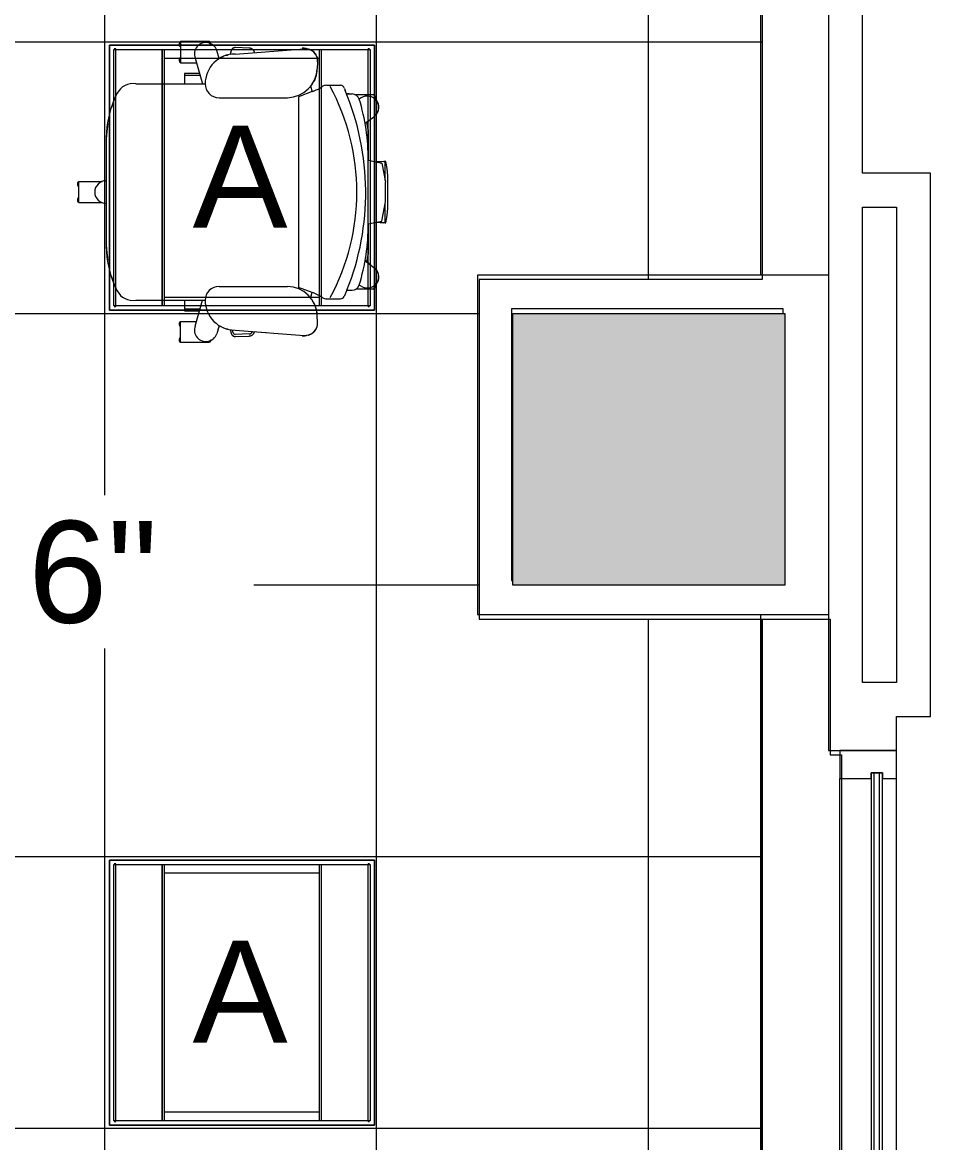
# Model space of a CAD drawing. Header units: inches. Extents: x -1206 to 1060, y -822 to 854.
# Drawn here: x 60.8 to 140.9, y 339.8 to 438.8 of the extents above; entities that cross this region are included whole.
import ezdxf

# ---------------------------------------------------------------- set-up
doc = ezdxf.new("R2010")
doc.units = ezdxf.units.IN
doc.header["$MEASUREMENT"] = 0
doc.linetypes.add('X1$0$IMPORT-2DASHES', pattern=[163.199999, 71.999999, -24, 9.6, -24, 9.6, -24])
for name, color, linetype, lineweight in [('X1$0$18_0109_REV_dwg _7_', 8, 'Continuous', 9), ('X1$0$A-Anno-Revs-FinF', 7, 'Continuous', 9), ('X1$0$A-CLNG', 13, 'Continuous', 13), ('X1$0$A-CLNG-PATT', 13, 'Continuous', 13), ('X1$0$A-WALL', 113, 'Continuous', 13), ('X1$0$ArchiCAD Windows_Pen_No__4', 7, 'Continuous', 9), ('X1$0$BB Columns_Pen_No__3', 250, 'Continuous', 20), ('X1$0$BB Columns_Pen_No__7', 250, 'Continuous', 20), ('X1$0$BB Shell_Pen_No__100', 250, 'Continuous', 20), ('X1$0$E-LITE-EQPM', 33, 'Continuous', 9), ('X1$0$E-LITE-EQPM-IDEN', 33, 'Continuous', 9), ('X1$0$G-ANNO-DIMS', 111, 'Continuous', 9), ('X1$0$GLZ_GLAZING', 7, 'Continuous', 9), ('X1$0$I-FURN', 30, 'Continuous', 9), ('X1$0$S-COLS', 52, 'Continuous', 9)]:
    doc.layers.add(name, color=color, linetype=linetype, lineweight=lineweight)
doc.styles.add('X1$0$Arial', font='arial.ttf', dxfattribs={"height": 9})

# ---------------------------------------------------------------- blocks, each defined once
blk = doc.blocks.new('X1$0$Allsteel Seating Acuity Work-Conference Chair1 - Fully Adj_ Arms_ Mesh Back-V9-FIRST FLOOR RCP')
at = {"layer": 'X1$0$I-FURN', "lineweight": 13}
for p, q in [((-2.714, 11.744), (-2.714, 11.938)), ((-2.714, 11.938), (-2.707, 11.881)), ((-1.022, 11.881), (-2.707, 11.881)), ((-2.563, 11.58), (-0.866, 11.911)), ((1.433, 12.11), (-1.433, 12.11)), ((0.866, 11.911), (-0.866, 11.911)), ((2.563, 11.58), (0.866, 11.911)), ((2.707, 11.881), (1.022, 11.881)), ((2.707, 11.881), (2.714, 11.938)), ((2.714, 11.938), (2.714, 11.744)), ((-8.576, 10.896), (-8.27, 10.896)), ((-8.576, 10.896), (-8.576, 9.296)), ((-2.822, 10.377), (-2.563, 11.58)), ((-2.714, 11.744), (-2.667, 11.096)), ((2.822, 10.377), (2.563, 11.58)), ((2.667, 11.096), (2.714, 11.744)), ((8.576, 10.896), (8.27, 10.896)), ((8.576, 10.896), (8.576, 9.296)), ((-6.082, 10.094), (-6.653, 10.879)), ((-6.078, 10.094), (-6.212, 10.273)), ((-5.539, 10.377), (-6.187, 10.242)), ((-2.829, 10.399), (-5.26, 10.399)), ((-4.637, 10.278), (-4.714, 10.317)), ((5.26, 10.399), (2.829, 10.399)), ((4.714, 10.317), (4.637, 10.278)), ((6.171, 10.246), (5.539, 10.377)), ((6.463, 10.619), (6.058, 10.097)), ((6.082, 10.094), (6.653, 10.879)), ((-8.667, 8.426), (-8.667, 8.963)), ((-8.315, 9.743), (-8.213, 9.584)), ((8.315, 9.743), (8.213, 9.584)), ((8.667, 8.497), (8.667, 8.963)), ((-9.144, 8.274), (-8.983, 8.325)), ((8.667, 8.497), (9.215, 8.25)), ((-9.43, 6.715), (-9.43, 7.916)), ((9.43, 6.715), (9.43, 7.916)), ((-11.512, 5.909), (-10.899, 5.875)), ((-9.347, 5.28), (-8.872, 5.431)), ((-8.872, 5.431), (-8.421, 4.213)), ((8.872, 5.431), (8.421, 4.213)), ((9.347, 5.28), (8.872, 5.431)), ((11.512, 5.909), (10.899, 5.875)), ((-12.197, -1.386), (-12.663, 4.734)), ((-8.421, 4.213), (8.421, 4.213)), ((12.197, -1.386), (12.663, 4.734)), ((-8.335, -2.797), (-8.335, 3.257)), ((8.335, -2.797), (8.335, 3.257)), ((-11.803, -2.772), (-12.516, -3.004)), ((11.803, -2.772), (12.516, -3.004)), ((12.15, -2.885), (11.806, -2.761)), ((-13.048, -3.541), (-13.299, -3.638)), ((-13.299, -3.638), (-13.299, -6.205)), ((13.048, -3.541), (13.299, -3.638)), ((13.299, -3.638), (13.299, -6.205)), ((-11.838, -4.898), (-9.561, -4.245)), ((-11.429, -6.205), (-11.429, -4.78)), ((-10.487, -4.51), (-10.487, -5.856)), ((-10.319, -5.856), (-10.319, -4.462)), ((-9.561, -10.137), (-9.561, -4.022)), ((9.561, -10.137), (9.561, -4.022)), ((11.838, -4.898), (9.561, -4.245)), ((10.319, -5.856), (10.319, -4.462)), ((10.487, -5.856), (10.487, -4.51)), ((11.429, -6.205), (11.429, -4.78)), ((-10.485, -5.856), (-10.477, -5.856)), ((-10.477, -5.856), (-10.319, -5.856)), ((-10.319, -5.856), (-9.561, -5.856)), ((9.561, -5.856), (10.319, -5.856)), ((10.319, -5.856), (10.477, -5.856)), ((10.477, -5.856), (10.485, -5.856)), ((-13.299, -6.205), (-11.429, -6.205)), ((13.299, -6.205), (11.429, -6.205)), ((-6.029, -12.608), (-5.864, -12.635)), ((-5.719, -12.635), (-5.864, -12.635)), ((-4.717, -12.754), (4.717, -12.754)), ((5.864, -12.635), (5.719, -12.635)), ((5.864, -12.635), (6.029, -12.608)), ((-0.935, -15.188), (-0.935, -13.123)), ((0.935, -15.188), (0.935, -13.123)), ((0.935, -15.188), (-0.935, -15.188))]:
    blk.add_line(p, q, dxfattribs=at)
at = {"layer": 'X1$0$I-FURN'}
for p, q in [((-9.119, 5.362), (-9.407, 5.322)), ((9.407, 5.322), (9.119, 5.362)), ((12.656, 4.882), (12.656, 4.967)), ((-12.719, -0.134), (-12.761, -1.352)), ((12.532, -0.141), (12.574, -1.359)), ((12.532, -0.141), (12.574, -1.359)), ((12.761, -1.352), (12.719, -0.134)), ((-12.481, -1.726), (-12.158, -1.809)), ((-12.179, -1.77), (-12.162, -1.838)), ((12.158, -1.809), (12.481, -1.726)), ((12.435, -1.545), (12.176, -1.611)), ((12.435, -1.545), (12.176, -1.611))]:
    blk.add_line(p, q, dxfattribs=at)
at = {"layer": 'X1$0$I-FURN', "lineweight": 13, "flags": 128}
for points in [[(-1.433, 12.11), (-2.08, 12.038), (-2.714, 11.938)], [(-2.707, 11.881), (-2.694, 11.781), (-2.676, 11.605), (-2.656, 11.364), (-2.644, 11.212)], [(2.714, 11.938), (2.08, 12.038), (1.433, 12.11)], [(2.644, 11.212), (2.656, 11.364), (2.676, 11.605), (2.694, 11.781), (2.707, 11.881)], [(-8.576, 10.896), (-8.565, 10.906), (-8.553, 10.914), (-8.541, 10.923), (-8.529, 10.931), (-8.516, 10.938), (-8.503, 10.945), (-8.49, 10.951), (-8.477, 10.957), (-8.463, 10.962), (-8.449, 10.966), (-8.435, 10.971), (-8.421, 10.974), (-8.407, 10.977), (-8.392, 10.979), (-8.378, 10.981), (-8.363, 10.982), (-8.349, 10.983), (-8.334, 10.983), (-8.319, 10.982), (-8.305, 10.981), (-8.29, 10.98), (-8.276, 10.977), (-8.261, 10.974), (-8.247, 10.971), (-8.233, 10.967), (-8.219, 10.963)], [(8.217, 10.962), (8.231, 10.966), (8.245, 10.971), (8.259, 10.974), (8.274, 10.977), (8.288, 10.979), (8.303, 10.981), (8.317, 10.982), (8.332, 10.983), (8.346, 10.983), (8.361, 10.982), (8.376, 10.981), (8.39, 10.98), (8.405, 10.977), (8.419, 10.974), (8.433, 10.971), (8.447, 10.967), (8.461, 10.963), (8.475, 10.957), (8.488, 10.952), (8.501, 10.946), (8.514, 10.939), (8.527, 10.932), (8.54, 10.924), (8.552, 10.916), (8.563, 10.907), (8.575, 10.898)], [(-2.83, 10.399), (-2.832, 10.394), (-2.834, 10.383)], [(-2.822, 10.377), (-2.825, 10.39), (-2.827, 10.397)], [(2.827, 10.397), (2.825, 10.39), (2.822, 10.377)], [(2.834, 10.383), (2.832, 10.394), (2.83, 10.399)], [(-13.264, -3.612), (-13.251, -3.604), (-13.239, -3.597), (-13.226, -3.59), (-13.213, -3.584), (-13.199, -3.578), (-13.186, -3.573), (-13.172, -3.568), (-13.158, -3.564), (-13.143, -3.56), (-13.129, -3.557)], [(13.141, -3.56), (13.156, -3.563), (13.17, -3.567), (13.184, -3.572), (13.197, -3.577), (13.211, -3.583), (13.224, -3.589), (13.237, -3.596), (13.25, -3.603), (13.262, -3.611)], [(-12.826, -6.205), (-12.838, -6.214), (-12.85, -6.223), (-12.862, -6.231), (-12.874, -6.239), (-12.887, -6.247), (-12.9, -6.253), (-12.913, -6.26), (-12.926, -6.265), (-12.94, -6.271), (-12.954, -6.275), (-12.968, -6.279), (-12.982, -6.283), (-12.996, -6.286), (-13.011, -6.288), (-13.025, -6.29), (-13.04, -6.291), (-13.054, -6.292), (-13.069, -6.292), (-13.084, -6.291), (-13.098, -6.29), (-13.113, -6.288), (-13.127, -6.286), (-13.141, -6.283), (-13.156, -6.28), (-13.17, -6.276), (-13.184, -6.271), (-13.197, -6.266), (-13.211, -6.26), (-13.224, -6.254), (-13.237, -6.248), (-13.25, -6.24), (-13.262, -6.233), (-13.274, -6.224), (-13.286, -6.216), (-13.297, -6.207)], [(-11.429, -6.205), (-11.44, -6.214), (-11.452, -6.223), (-11.464, -6.231), (-11.476, -6.239), (-11.489, -6.247), (-11.502, -6.253), (-11.515, -6.26), (-11.528, -6.265), (-11.542, -6.271), (-11.556, -6.275), (-11.57, -6.279), (-11.584, -6.283), (-11.598, -6.286), (-11.613, -6.288), (-11.627, -6.29), (-11.642, -6.291), (-11.656, -6.292), (-11.671, -6.292), (-11.686, -6.291), (-11.7, -6.29), (-11.715, -6.288), (-11.729, -6.286), (-11.743, -6.283), (-11.758, -6.28), (-11.772, -6.276), (-11.786, -6.271), (-11.799, -6.266), (-11.813, -6.26), (-11.826, -6.254), (-11.839, -6.248), (-11.852, -6.24), (-11.864, -6.233), (-11.876, -6.224), (-11.888, -6.216), (-11.899, -6.207)], [(11.901, -6.205), (11.89, -6.214), (11.878, -6.223), (11.866, -6.231), (11.854, -6.239), (11.841, -6.247), (11.828, -6.253), (11.815, -6.26), (11.801, -6.265), (11.788, -6.271), (11.774, -6.275), (11.76, -6.279), (11.746, -6.283), (11.731, -6.286), (11.717, -6.288), (11.702, -6.29), (11.688, -6.291), (11.673, -6.292), (11.659, -6.292), (11.644, -6.291), (11.629, -6.29), (11.615, -6.288), (11.6, -6.286), (11.586, -6.283), (11.572, -6.28), (11.558, -6.276), (11.544, -6.271), (11.53, -6.266), (11.517, -6.26), (11.503, -6.254), (11.49, -6.248), (11.478, -6.24), (11.465, -6.233), (11.453, -6.224), (11.442, -6.216), (11.43, -6.207)], [(13.299, -6.205), (13.288, -6.214), (13.276, -6.223), (13.264, -6.231), (13.251, -6.239), (13.239, -6.247), (13.226, -6.253), (13.213, -6.26), (13.199, -6.265), (13.186, -6.271), (13.172, -6.275), (13.158, -6.279), (13.143, -6.283), (13.129, -6.286), (13.115, -6.288), (13.1, -6.29), (13.086, -6.291), (13.071, -6.292), (13.056, -6.292), (13.042, -6.291), (13.027, -6.29), (13.013, -6.288), (12.998, -6.286), (12.984, -6.283), (12.97, -6.28), (12.956, -6.276), (12.942, -6.271), (12.928, -6.266), (12.915, -6.26), (12.901, -6.254), (12.888, -6.248), (12.876, -6.24), (12.863, -6.233), (12.851, -6.224), (12.839, -6.216), (12.828, -6.207)], [(-0.463, -15.188), (-0.474, -15.197), (-0.486, -15.206), (-0.498, -15.214), (-0.51, -15.222), (-0.523, -15.229), (-0.536, -15.236), (-0.549, -15.242), (-0.562, -15.248), (-0.576, -15.253), (-0.59, -15.258), (-0.604, -15.262), (-0.618, -15.266), (-0.633, -15.269), (-0.647, -15.271), (-0.661, -15.273), (-0.676, -15.274), (-0.691, -15.274), (-0.705, -15.275), (-0.72, -15.274), (-0.734, -15.273), (-0.749, -15.271), (-0.763, -15.269), (-0.778, -15.266), (-0.792, -15.263), (-0.806, -15.259), (-0.82, -15.254), (-0.834, -15.249), (-0.847, -15.243), (-0.86, -15.237), (-0.873, -15.23), (-0.886, -15.223), (-0.898, -15.215), (-0.91, -15.207), (-0.922, -15.198), (-0.934, -15.189)], [(0.935, -15.188), (0.924, -15.197), (0.912, -15.206), (0.9, -15.214), (0.888, -15.222), (0.875, -15.229), (0.862, -15.236), (0.849, -15.242), (0.835, -15.248), (0.822, -15.253), (0.808, -15.258), (0.794, -15.262), (0.78, -15.266), (0.765, -15.269), (0.751, -15.271), (0.736, -15.273), (0.722, -15.274), (0.707, -15.274), (0.693, -15.275), (0.678, -15.274), (0.664, -15.273), (0.649, -15.271), (0.635, -15.269), (0.62, -15.266), (0.606, -15.263), (0.592, -15.259), (0.578, -15.254), (0.564, -15.249), (0.551, -15.243), (0.538, -15.237), (0.525, -15.23), (0.512, -15.223), (0.5, -15.215), (0.487, -15.207), (0.476, -15.198), (0.464, -15.189)]]:
    blk.add_lwpolyline(points, dxfattribs=at)
at = {"layer": 'X1$0$I-FURN', "flags": 128}
for points in [[(12.701, 4.555), (12.704, 4.6), (12.705, 4.646), (12.704, 4.692), (12.701, 4.738), (12.696, 4.783), (12.689, 4.829), (12.681, 4.874), (12.671, 4.918), (12.659, 4.963)], [(-12.664, 4.943), (-12.676, 4.898), (-12.685, 4.853), (-12.693, 4.808), (-12.698, 4.763), (-12.702, 4.717), (-12.704, 4.671), (-12.705, 4.625), (-12.703, 4.58), (-12.701, 4.555)], [(12.331, 0.342), (12.349, 0.529), (12.407, 1.372)], [(-12.332, 0.344), (-12.351, 0.339), (-12.371, 0.333), (-12.39, 0.326), (-12.409, 0.318), (-12.428, 0.31), (-12.446, 0.3), (-12.464, 0.29), (-12.481, 0.28), (-12.499, 0.269), (-12.515, 0.257), (-12.531, 0.244), (-12.547, 0.231), (-12.562, 0.217), (-12.576, 0.202), (-12.59, 0.187), (-12.603, 0.172), (-12.616, 0.156), (-12.628, 0.139), (-12.639, 0.122), (-12.65, 0.104), (-12.66, 0.087), (-12.669, 0.068), (-12.678, 0.05), (-12.685, 0.031), (-12.692, 0.011), (-12.698, -0.008), (-12.704, -0.028), (-12.708, -0.048), (-12.712, -0.068), (-12.715, -0.088), (-12.717, -0.109), (-12.719, -0.129), (-12.719, -0.134)], [(12.719, -0.134), (12.718, -0.114), (12.716, -0.094), (12.713, -0.073), (12.709, -0.053), (12.705, -0.033), (12.7, -0.013), (12.694, 0.006), (12.687, 0.025), (12.68, 0.045), (12.672, 0.063), (12.663, 0.082), (12.653, 0.1), (12.642, 0.117), (12.631, 0.134), (12.619, 0.151), (12.607, 0.167), (12.594, 0.183), (12.58, 0.198), (12.566, 0.213), (12.551, 0.227), (12.535, 0.24), (12.52, 0.253), (12.503, 0.265), (12.486, 0.277), (12.469, 0.288), (12.451, 0.298), (12.433, 0.307), (12.414, 0.316), (12.395, 0.324), (12.376, 0.331), (12.357, 0.337), (12.337, 0.343)], [(-12.761, -1.352), (-12.762, -1.367), (-12.761, -1.382), (-12.76, -1.397), (-12.759, -1.412), (-12.757, -1.426), (-12.754, -1.441), (-12.75, -1.456), (-12.747, -1.47), (-12.742, -1.484), (-12.737, -1.498), (-12.731, -1.512), (-12.725, -1.526), (-12.719, -1.539), (-12.711, -1.552), (-12.704, -1.565), (-12.695, -1.577), (-12.687, -1.589), (-12.678, -1.601), (-12.668, -1.612), (-12.658, -1.623), (-12.647, -1.634), (-12.636, -1.644), (-12.625, -1.654), (-12.613, -1.663), (-12.601, -1.671), (-12.589, -1.68), (-12.576, -1.687), (-12.563, -1.695), (-12.55, -1.701), (-12.536, -1.707), (-12.522, -1.713), (-12.508, -1.718), (-12.494, -1.723), (-12.481, -1.726)], [(12.152, -1.87), (12.166, -1.823), (12.177, -1.778)], [(12.481, -1.726), (12.496, -1.722), (12.51, -1.718), (12.524, -1.713), (12.538, -1.707), (12.551, -1.701), (12.564, -1.694), (12.577, -1.687), (12.59, -1.679), (12.602, -1.671), (12.614, -1.662), (12.626, -1.653), (12.637, -1.643), (12.648, -1.633), (12.659, -1.622), (12.669, -1.611), (12.679, -1.6), (12.688, -1.588), (12.696, -1.576), (12.705, -1.563), (12.712, -1.551), (12.719, -1.538), (12.726, -1.524), (12.732, -1.511), (12.738, -1.497), (12.743, -1.483), (12.747, -1.469), (12.751, -1.454), (12.754, -1.44), (12.757, -1.425), (12.759, -1.41), (12.76, -1.395), (12.761, -1.381), (12.762, -1.366), (12.761, -1.352)]]:
    blk.add_lwpolyline(points, dxfattribs=at)
at = {"layer": 'X1$0$I-FURN', "lineweight": 13}
for centre, radius, start, end in [((-7.468, 10.287), 1.007, 36, 212.75005), ((-7.498, 10.32), 1, 52.35706, 139.90913), ((7.468, 10.287), 1.007, 327.24995, 144), ((7.498, 10.32), 1, 39.51694, 126.27717), ((0.052, -13.091), 23.245, 68.24426, 112.87259), ((-2.86, -8.097), 18.474, 89.88359, 106.84285), ((2.86, -8.097), 18.474, 73.15715, 90.11641), ((0, -10.353), 19.721, 61.76295, 118.23705), ((-8.016, 8.963), 0.651, 107.54352, 180), ((8.016, 8.963), 0.651, 360, 72.45648), ((-9.064, 7.916), 0.366, 102.5519, 180), ((9.064, 7.916), 0.366, 0, 65.70268), ((-8.801, 6.672), 0.631, 176.11365, 213.70043), ((-12.891, 3.945), 4.285, 20.29957, 33.70043), ((12.891, 3.945), 4.285, 146.29957, 159.70043), ((8.801, 6.672), 0.631, 326.29957, 3.88635), ((-11.572, 4.817), 1.094, 86.84368, 184.35531), ((-11.049, 3.164), 2.715, 1.96956, 86.84368), ((11.049, 3.164), 2.715, 93.15632, 178.03044), ((11.572, 4.817), 1.094, 355.64469, 93.15632), ((-9.561, -1.386), 2.636, 180, 270), ((9.561, -1.386), 2.636, 270, 360), ((-9.561, -2.797), 1.225, 270, 0), ((9.561, -2.797), 1.225, 180, 270), ((-12.205, -3.961), 1.006, 108, 291.43515), ((12.205, -3.961), 1.006, 248.56485, 72), ((-8.018, -10.395), 1.564, 170.50505, 242.9186), ((8.018, -10.395), 1.564, 297.0814, 9.49495), ((-4.717, -3.94), 8.814, 242.9186, 270), ((4.717, -3.94), 8.814, 270, 297.0814), ((0, -12.769), 1, 180, 360)]:
    blk.add_arc(centre, radius, start, end, dxfattribs=at)
at = {"layer": 'X1$0$I-FURN'}
for centre, radius, start, end in [((-11.573, 4.819), 1.094, 157.99168, 164.92013), ((-11.573, 4.819), 1.094, 132.29668, 151.91525), ((-11.573, 4.819), 1.094, 101.07328, 129.53248), ((-11.007, 3.285), 2.594, 54.5468, 86.84368), ((11.007, 3.285), 2.594, 93.15632, 125.4532), ((11.573, 4.819), 1.094, 28.08475, 78.92672), ((11.573, 4.819), 1.094, 15.07987, 22.00832), ((12.207, -0.152), 0.325, 2, 70.66881), ((12.207, -0.152), 0.325, 2, 69.54601), ((12.389, -1.365), 0.185, 284.31083, 2), ((12.389, -1.365), 0.185, 284.31083, 2), ((12.389, -1.365), 0.185, 284.31083, 2), ((-9.594, -1.413), 2.594, 195.99928, 197.66948), ((-9.594, -1.413), 2.594, 209.86469, 210.98365), ((9.594, -1.413), 2.594, 329.01635, 330.13531), ((9.594, -1.413), 2.594, 342.33052, 344.00072)]:
    blk.add_arc(centre, radius, start, end, dxfattribs=at)
at = {"layer": 'X1$0$I-FURN', "lineweight": 13}
for points, knots in [([(-4.714, 10.317), (-4.74, 10.327), (-4.78, 10.341), (-4.834, 10.356), (-4.874, 10.365), (-4.915, 10.373), (-4.957, 10.379), (-4.999, 10.384), (-5.041, 10.388), (-5.083, 10.392), (-5.138, 10.396), (-5.208, 10.399), (-5.292, 10.399), (-5.402, 10.395), (-5.485, 10.386), (-5.539, 10.377)], [0, 0, 0, 0, 0.1, 0.15, 0.2, 0.25, 0.3, 0.35, 0.4, 0.45, 0.5, 0.6, 0.7, 0.8, 1, 1, 1, 1]), ([(5.539, 10.377), (5.485, 10.386), (5.402, 10.395), (5.292, 10.399), (5.208, 10.399), (5.138, 10.396), (5.083, 10.392), (5.041, 10.388), (4.999, 10.384), (4.957, 10.379), (4.915, 10.373), (4.874, 10.365), (4.834, 10.356), (4.78, 10.341), (4.74, 10.327), (4.714, 10.317)], [0, 0, 0, 0, 0.2, 0.3, 0.4, 0.5, 0.55, 0.6, 0.65, 0.7, 0.75, 0.8, 0.85, 0.9, 1, 1, 1, 1]), ([(-8.671, 8.691), (-8.674, 8.642), (-8.678, 8.574), (-8.68, 8.507), (-8.68, 8.488)], [0.3226455, 0.3226455, 0.3226455, 0.3226455, 0.5, 0.5739623, 0.5739623, 0.5739623, 0.5739623]), ([(8.681, 8.487), (8.68, 8.507), (8.678, 8.574), (8.673, 8.643), (8.669, 8.692)], [0.4260377, 0.4260377, 0.4260377, 0.4260377, 0.5, 0.6773545, 0.6773545, 0.6773545, 0.6773545]), ([(-7.495, -12.255), (-7.592, -12.225), (-8.012, -12.087), (-8.422, -11.925), (-8.73, -11.788)], [0.5674785, 0.5674785, 0.5674785, 0.5674785, 0.6666667, 1, 1, 1, 1]), ([(8.73, -11.788), (8.422, -11.925), (8.012, -12.087), (7.592, -12.225), (7.495, -12.255)], [0, 0, 0, 0, 0.3333333, 0.4325215, 0.4325215, 0.4325215, 0.4325215]), ([(-5.864, -12.635), (-5.768, -12.65), (-5.623, -12.671), (-5.455, -12.691), (-5.359, -12.702), (-5.287, -12.71), (-5.215, -12.717), (-5.142, -12.724), (-5.082, -12.729), (-5.041, -12.732), (-5.017, -12.734), (-4.999, -12.736), (-4.981, -12.737), (-4.954, -12.739), (-4.903, -12.743), (-4.825, -12.748), (-4.761, -12.752), (-4.728, -12.753), (-4.72, -12.754), (-4.718, -12.754)], [0, 0, 0, 0, 0.125, 0.1875, 0.21875, 0.25, 0.28125, 0.3125, 0.34375, 0.359375, 0.3671875, 0.375, 0.3828125, 0.390625, 0.40625, 0.4375, 0.46875, 0.484375, 0.5, 0.5, 0.5, 0.5]), ([(-5.207, -12.718), (-5.219, -12.717), (-5.243, -12.714), (-5.269, -12.711), (-5.284, -12.71), (-5.287, -12.71)], [0.75, 0.75, 0.75, 0.75, 0.765625, 0.78125, 0.78472521, 0.78472521, 0.78472521, 0.78472521]), ([(-4.919, -12.742), (-4.925, -12.741), (-4.935, -12.74), (-4.957, -12.739), (-4.976, -12.737), (-4.99, -12.736), (-4.993, -12.736)], [0.625, 0.625, 0.625, 0.625, 0.6328125, 0.640625, 0.65625, 0.65960213, 0.65960213, 0.65960213, 0.65960213]), ([(4.718, -12.754), (4.72, -12.754), (4.728, -12.753), (4.761, -12.752), (4.825, -12.748), (4.903, -12.743), (4.954, -12.739), (4.981, -12.737), (4.999, -12.736), (5.017, -12.734), (5.041, -12.732), (5.082, -12.729), (5.142, -12.724), (5.215, -12.717), (5.287, -12.71), (5.359, -12.702), (5.455, -12.691), (5.623, -12.671), (5.768, -12.65), (5.864, -12.635)], [0.5, 0.5, 0.5, 0.5, 0.515625, 0.53125, 0.5625, 0.59375, 0.609375, 0.6171875, 0.625, 0.6328125, 0.640625, 0.65625, 0.6875, 0.71875, 0.75, 0.78125, 0.8125, 0.875, 1, 1, 1, 1]), ([(4.993, -12.736), (4.99, -12.736), (4.976, -12.737), (4.957, -12.739), (4.935, -12.74), (4.925, -12.741), (4.919, -12.742)], [0.34039787, 0.34039787, 0.34039787, 0.34039787, 0.34375, 0.359375, 0.3671875, 0.375, 0.375, 0.375, 0.375]), ([(5.287, -12.71), (5.284, -12.71), (5.269, -12.711), (5.243, -12.714), (5.219, -12.717), (5.207, -12.718)], [0.21527479, 0.21527479, 0.21527479, 0.21527479, 0.21875, 0.234375, 0.25, 0.25, 0.25, 0.25])]:
    blk.add_open_spline(points, degree=3, knots=knots, dxfattribs=at)
at = {"layer": 'X1$0$I-FURN'}
for points, knots in [([(-12.638, 5.068), (-12.634, 5.084), (-12.627, 5.109), (-12.617, 5.144), (-12.61, 5.165), (-12.607, 5.176), (-12.605, 5.181)], [0, 0, 0, 0, 0.0833333, 0.125, 0.1458333, 0.1666667, 0.1666667, 0.1666667, 0.1666667]), ([(-12.571, 5.266), (-12.567, 5.275), (-12.56, 5.289), (-12.55, 5.311), (-12.537, 5.336), (-12.519, 5.367), (-12.489, 5.417), (-12.446, 5.479), (-12.387, 5.551), (-12.342, 5.597), (-12.318, 5.619)], [0.2644961, 0.2644961, 0.2644961, 0.2644961, 0.2916667, 0.3125, 0.3333333, 0.375, 0.4166667, 0.5, 0.5833333, 0.6666667, 0.6666667, 0.6666667, 0.6666667]), ([(-12.235, 5.689), (-12.224, 5.698), (-12.199, 5.716), (-12.15, 5.748), (-12.111, 5.772), (-12.086, 5.785)], [0.7577972, 0.7577972, 0.7577972, 0.7577972, 0.7916667, 0.8333333, 0.8992641, 0.8992641, 0.8992641, 0.8992641]), ([(12.235, 5.689), (12.224, 5.698), (12.199, 5.716), (12.15, 5.748), (12.111, 5.772), (12.086, 5.785)], [-0.2422028, -0.2422028, -0.2422028, -0.2422028, -0.2083333, -0.1666667, -0.1007359, -0.1007359, -0.1007359, -0.1007359]), ([(12.571, 5.266), (12.567, 5.275), (12.56, 5.289), (12.55, 5.311), (12.537, 5.336), (12.519, 5.367), (12.489, 5.417), (12.446, 5.479), (12.387, 5.551), (12.342, 5.597), (12.318, 5.619)], [-0.7355039, -0.7355039, -0.7355039, -0.7355039, -0.7083333, -0.6875, -0.6666667, -0.625, -0.5833333, -0.5, -0.4166667, -0.3333333, -0.3333333, -0.3333333, -0.3333333]), ([(12.638, 5.068), (12.634, 5.084), (12.627, 5.109), (12.617, 5.144), (12.61, 5.165), (12.607, 5.176), (12.605, 5.181)], [-1, -1, -1, -1, -0.9166667, -0.875, -0.8541667, -0.8333333, -0.8333333, -0.8333333, -0.8333333]), ([(-12.083, -2.141), (-12.092, -2.109), (-12.107, -2.059), (-12.117, -2.008), (-12.121, -1.99)], [0.3873795, 0.3873795, 0.3873795, 0.3873795, 0.5, 0.5633301, 0.5633301, 0.5633301, 0.5633301]), ([(12.083, -2.141), (12.092, -2.109), (12.107, -2.059), (12.117, -2.008), (12.121, -1.99)], [-0.6126205, -0.6126205, -0.6126205, -0.6126205, -0.5, -0.4366699, -0.4366699, -0.4366699, -0.4366699])]:
    blk.add_open_spline(points, degree=3, knots=knots, dxfattribs=at)
for points in [[(-11.966, 5.839), (-11.926, 5.855), (-11.886, 5.868), (-11.844, 5.878)], [(-11.743, 5.899), (-11.667, 5.911), (-11.59, 5.915), (-11.512, 5.911)], [(-10.32, 5.786), (-10.142, 5.738), (-9.964, 5.678), (-9.806, 5.584)], [(-9.604, 5.467), (-9.534, 5.422), (-9.467, 5.372), (-9.402, 5.321)], [(9.604, 5.467), (9.534, 5.422), (9.467, 5.372), (9.402, 5.321)], [(10.32, 5.786), (10.142, 5.738), (9.964, 5.678), (9.806, 5.584)], [(11.743, 5.899), (11.667, 5.911), (11.59, 5.915), (11.512, 5.911)], [(11.966, 5.839), (11.926, 5.855), (11.886, 5.868), (11.844, 5.878)], [(-11.966, -2.461), (-11.974, -2.443), (-11.981, -2.426), (-11.988, -2.409)], [(-11.914, -2.572), (-11.932, -2.535), (-11.95, -2.498), (-11.966, -2.461)], [(11.914, -2.572), (11.932, -2.535), (11.95, -2.498), (11.966, -2.461)], [(11.966, -2.461), (11.974, -2.443), (11.981, -2.426), (11.988, -2.409)]]:
    blk.add_open_spline(points, degree=3, dxfattribs=at)
at = {"layer": 'X1$0$I-FURN', "lineweight": 13}
for points in [[(-5.987, -12.615), (-6.007, -12.612), (-6.026, -12.609), (-6.045, -12.605)], [(-5.495, -12.686), (-5.522, -12.683), (-5.549, -12.68), (-5.575, -12.676)], [(5.575, -12.676), (5.549, -12.68), (5.522, -12.683), (5.495, -12.686)], [(6.045, -12.605), (6.026, -12.609), (6.007, -12.612), (5.987, -12.615)]]:
    blk.add_open_spline(points, degree=3, dxfattribs=at)
blk = doc.blocks.new('X1$0$Walls 9 - Walls 1-5281932-FIRST FLOOR RCP')
at = {"layer": 'X1$0$A-WALL', "lineweight": 9}
for p, q in [((126.071, 386.056), (132.071, 386.056)), ((126.071, 236.056), (126.071, 386.056)), ((132.071, 386.056), (132.071, 374.056)), ((132.071, 374.056), (133.071, 374.056)), ((133.071, 374.056), (133.071, 248.056))]:
    blk.add_line(p, q, dxfattribs=at)
blk = doc.blocks.new('X1$0$18_0109_REV_dwg _7__window-fixed-5632552-FIRST FLOOR RCP')
at = {"layer": 'X1$0$ArchiCAD Windows_Pen_No__4', "color": 253, "linetype": 'X1$0$IMPORT-2DASHES'}
for p, q in [((-6723.596, 3788.311), (-6761.096, 3788.311)), ((-6723.596, 3783.311), (-6761.104, 3783.311))]:
    blk.add_line(p, q, dxfattribs=at)
at = {"layer": 'X1$0$GLZ_GLAZING', "color": 253}
for p, q in [((-6723.096, 3786.811), (-6761.604, 3786.811)), ((-6761.604, 3786.316), (-6723.104, 3786.316))]:
    blk.add_line(p, q, dxfattribs=at)
at = {"layer": 'X1$0$GLZ_GLAZING', "color": 253, "flags": 128}
blk.add_lwpolyline([(-6763.596, 3783.311), (-6761.104, 3783.311), (-6761.104, 3786.061), (-6761.604, 3786.061), (-6761.604, 3787.061), (-6761.104, 3787.061), (-6761.096, 3788.311), (-6763.596, 3788.311), (-6763.596, 3787.061), (-6763.596, 3786.061)], close=True, dxfattribs=at)
blk.add_lwpolyline([(-6723.096, 3786.061), (-6723.096, 3787.061), (-6761.604, 3787.061), (-6761.604, 3786.065), (-6723.096, 3786.065)], dxfattribs=at)
blk = doc.blocks.new('X1$0$18_0109_REV_dwg _7_-5631515-FIRST FLOOR RCP')
at = {"layer": 'X1$0$A-Anno-Revs-FinF', "color": 253}
blk.add_line((-6240.69, 3159.066), (-6240.69, 3309.066), dxfattribs=at)
at = {"layer": 'X1$0$A-Anno-Revs-FinF', "color": 253, "flags": 128}
blk.add_lwpolyline([(-6240.69, 3339.066), (-6240.69, 3397.316), (-6399.56, 3397.316)], dxfattribs=at)
at = {"layer": 'X1$0$BB Columns_Pen_No__3', "color": 9, "flags": 128}
blk.add_lwpolyline([(-6234.69, 3339.066), (-6265.69, 3339.066), (-6265.69, 3309.066), (-6234.69, 3309.066)], dxfattribs=at)
at = {"layer": 'X1$0$BB Columns_Pen_No__7', "color": 9}
blk.add_line((-6238.69, 3335.659), (-6238.69, 3336.066), dxfattribs=at)
at = {"layer": 'X1$0$BB Columns_Pen_No__7', "color": 9, "flags": 128}
blk.add_lwpolyline([(-6238.69, 3336.066), (-6262.69, 3336.066), (-6262.69, 3312.066), (-6262.56, 3312.066)], dxfattribs=at)
at = {"layer": 'X1$0$BB Shell_Pen_No__100', "color": 9, "flags": 128}
blk.add_lwpolyline([(-6234.69, 3412.841), (-6261.69, 3412.841), (-6264.69, 3412.841), (-6264.69, 3409.316), (-6273.69, 3409.316), (-6273.69, 3403.316), (-6261.69, 3403.316), (-6234.69, 3403.316), (-6234.69, 3303.066), (-6234.69, 3297.066), (-6228.69, 3297.066), (-6228.69, 3300.066), (-6225.69, 3300.066), (-6225.69, 3348.066), (-6231.69, 3348.066), (-6231.69, 3367.841), (-6225.69, 3367.841), (-6225.69, 3412.841), (-6228.69, 3412.841)], dxfattribs=at)
blk.add_lwpolyline([(-6228.69, 3303.066), (-6231.69, 3303.066), (-6231.69, 3345.066), (-6228.69, 3345.066)], close=True, dxfattribs=at)
at = {"rotation": 270}
blk.add_blockref('X1$0$18_0109_REV_dwg _7__window-fixed-5632552-FIRST FLOOR RCP', (-10017.001, -3466.529), dxfattribs=at)
blk = doc.blocks.new('X1$0$L-Recessed-Axis-Duo - 2 x 2-V19-FIRST FLOOR RCP')
at = {"layer": 'X1$0$E-LITE-EQPM'}
for p, q in [((-11.701, 11.701), (-11.701, -11.701)), ((11.701, 11.701), (-11.701, 11.701)), ((-11.375, 11.26), (-11.375, 11.274)), ((-11.375, 11.139), (-11.375, 11.26)), ((11.375, 11.139), (-11.375, 11.139)), ((-11.321, 11.321), (-11.321, -11.321)), ((11.321, 11.321), (-11.321, 11.321)), ((11.321, -11.321), (11.321, 11.321)), ((11.375, 11.274), (11.375, 11.26)), ((11.375, 11.26), (11.375, 11.139)), ((11.701, -11.701), (11.701, 11.701)), ((11.321, 7.026), (-11.321, 7.026)), ((11.321, 7.016), (-11.321, 7.016)), ((-11.321, 6.853), (11.321, 6.853)), ((-10.571, 6.864), (-10.571, -6.864)), ((10.571, -6.863), (10.571, 6.863)), ((11.321, -6.853), (-11.321, -6.853)), ((11.321, -7.016), (-11.321, -7.016)), ((11.321, -7.026), (-11.321, -7.026)), ((-11.701, -11.701), (11.701, -11.701)), ((-11.375, -11.26), (-11.375, -11.139)), ((11.375, -11.139), (-11.375, -11.139)), ((-11.375, -11.274), (-11.375, -11.26)), ((-11.321, -11.321), (11.321, -11.321)), ((11.375, -11.139), (11.375, -11.26)), ((11.375, -11.26), (11.375, -11.274))]:
    blk.add_line(p, q, dxfattribs=at)
for points, knots in [([(-11.641, 11.641), (-11.647, 11.646), (-11.654, 11.654), (-11.664, 11.664), (-11.671, 11.671), (-11.678, 11.678), (-11.684, 11.684), (-11.689, 11.689), (-11.693, 11.693), (-11.697, 11.697), (-11.7, 11.7), (-11.701, 11.701), (-11.701, 11.701)], [-1, -1, -1, -1, -0.833333, -0.75, -0.666667, -0.583333, -0.5, -0.416667, -0.333333, -0.25, -0.166667, 0, 0, 0, 0]), ([(11.701, 11.701), (11.701, 11.701), (11.7, 11.7), (11.697, 11.697), (11.693, 11.693), (11.689, 11.689), (11.684, 11.684), (11.678, 11.678), (11.671, 11.671), (11.664, 11.664), (11.654, 11.654), (11.646, 11.647), (11.641, 11.641)], [0, 0, 0, 0, 0.166667, 0.25, 0.333333, 0.416667, 0.5, 0.583333, 0.666667, 0.75, 0.833333, 1, 1, 1, 1]), ([(-11.701, -11.701), (-11.701, -11.701), (-11.7, -11.7), (-11.697, -11.697), (-11.693, -11.693), (-11.689, -11.689), (-11.684, -11.684), (-11.678, -11.678), (-11.671, -11.671), (-11.664, -11.664), (-11.654, -11.654), (-11.646, -11.647), (-11.641, -11.641)], [0, 0, 0, 0, 0.166667, 0.25, 0.333333, 0.416667, 0.5, 0.583333, 0.666667, 0.75, 0.833333, 1, 1, 1, 1]), ([(11.701, -11.701), (11.701, -11.701), (11.7, -11.7), (11.697, -11.697), (11.693, -11.693), (11.689, -11.689), (11.684, -11.684), (11.678, -11.678), (11.671, -11.671), (11.664, -11.664), (11.654, -11.654), (11.647, -11.646), (11.641, -11.641)], [0, 0, 0, 0, 0.166667, 0.25, 0.333333, 0.416667, 0.5, 0.583333, 0.666667, 0.75, 0.833333, 1, 1, 1, 1])]:
    blk.add_open_spline(points, degree=3, knots=knots, dxfattribs=at)
blk = doc.blocks.new('X1$0$L-Recessed-Axis-Duo - 2 x 2-4559999-FIRST FLOOR RCP')
at = {"layer": 'X1$0$E-LITE-EQPM'}
for p, q in [((-11.701, 11.701), (-11.701, -11.701)), ((11.701, 11.701), (-11.701, 11.701)), ((-11.375, 11.26), (-11.375, 11.274)), ((-11.375, 11.139), (-11.375, 11.26)), ((-11.375, 11.139), (11.375, 11.139)), ((11.321, 11.321), (-11.321, 11.321)), ((-11.321, 11.321), (-11.321, -11.321)), ((11.321, -11.321), (11.321, 11.321)), ((11.375, 11.274), (11.375, 11.26)), ((11.375, 11.26), (11.375, 11.139)), ((11.701, -11.701), (11.701, 11.701)), ((-11.321, 7.026), (11.321, 7.026)), ((-11.321, 7.016), (11.321, 7.016)), ((-11.321, 6.853), (11.321, 6.853)), ((-10.571, 6.864), (-10.571, -6.864)), ((10.571, -6.863), (10.571, 6.863)), ((11.321, -6.853), (-11.321, -6.853)), ((-11.321, -7.016), (11.321, -7.016)), ((-11.321, -7.026), (11.321, -7.026)), ((-11.701, -11.701), (11.701, -11.701)), ((-11.375, -11.26), (-11.375, -11.139)), ((-11.375, -11.139), (11.375, -11.139)), ((-11.375, -11.274), (-11.375, -11.26)), ((-11.321, -11.321), (11.321, -11.321)), ((11.375, -11.139), (11.375, -11.26)), ((11.375, -11.26), (11.375, -11.274))]:
    blk.add_line(p, q, dxfattribs=at)
for points, knots in [([(-11.641, 11.641), (-11.646, 11.647), (-11.654, 11.654), (-11.664, 11.664), (-11.671, 11.671), (-11.678, 11.678), (-11.684, 11.684), (-11.689, 11.689), (-11.693, 11.693), (-11.697, 11.697), (-11.7, 11.7), (-11.701, 11.701), (-11.701, 11.701)], [0, 0, 0, 0, 0.166667, 0.25, 0.333333, 0.416667, 0.5, 0.583333, 0.666667, 0.75, 0.833333, 1, 1, 1, 1]), ([(11.641, 11.641), (11.647, 11.646), (11.654, 11.654), (11.664, 11.664), (11.671, 11.671), (11.678, 11.678), (11.684, 11.684), (11.689, 11.689), (11.693, 11.693), (11.697, 11.697), (11.7, 11.7), (11.701, 11.701), (11.701, 11.701)], [0, 0, 0, 0, 0.166667, 0.25, 0.333333, 0.416667, 0.5, 0.583333, 0.666667, 0.75, 0.833333, 1, 1, 1, 1]), ([(-11.701, -11.701), (-11.701, -11.701), (-11.7, -11.7), (-11.697, -11.697), (-11.693, -11.693), (-11.689, -11.689), (-11.684, -11.684), (-11.678, -11.678), (-11.671, -11.671), (-11.664, -11.664), (-11.654, -11.654), (-11.647, -11.646), (-11.641, -11.641)], [-1, -1, -1, -1, -0.833333, -0.75, -0.666667, -0.583333, -0.5, -0.416667, -0.333333, -0.25, -0.166667, 0, 0, 0, 0]), ([(11.641, -11.641), (11.646, -11.647), (11.654, -11.654), (11.664, -11.664), (11.671, -11.671), (11.678, -11.678), (11.684, -11.684), (11.689, -11.689), (11.693, -11.693), (11.697, -11.697), (11.7, -11.7), (11.701, -11.701), (11.701, -11.701)], [0, 0, 0, 0, 0.166667, 0.25, 0.333333, 0.416667, 0.5, 0.583333, 0.666667, 0.75, 0.833333, 1, 1, 1, 1])]:
    blk.add_open_spline(points, degree=3, knots=knots, dxfattribs=at)
blk = doc.blocks.new('X1$0$Concrete-Rectangular-Column - 24 X 24-V32-FIRST FLOOR RCP')
at = {"layer": 'X1$0$S-COLS'}
blk.add_hatch(color=7, dxfattribs=at).paths.add_polyline_path([(12, -12), (12, 12), (-12, 12), (-12, -12), (-7.076, -12)], flags=0)
at = {"layer": 'X1$0$S-COLS', "color": 8, "lineweight": 20}
for p, q in [((-12, 12), (12, 12)), ((-12, -12), (-12, 12)), ((12, 12), (12, -12)), ((12, -12), (-12, -12))]:
    blk.add_line(p, q, dxfattribs=at)
blk = doc.blocks.new('X1')
at = {"layer": 'X1$0$A-CLNG-PATT'}
h = blk.add_hatch(dxfattribs=at)
h.set_pattern_fill('FP1_21', color=256, style=0, pattern_type=2)
h.set_pattern_definition([(90, (44.013, 389.06), (24, -1e-15), []), (0, (44.013, 389.06), (0, -24), [])])
h.paths.add_polyline_path([(-8.618, 238.384), (126.071, 238.384), (126.071, 386.056), (101.071, 386.056), (101.071, 416.056), (126.071, 416.056), (126.071, 474.306), (-27.987, 474.306), (-27.987, 238.384)], flags=0)
h.paths.add_polyline_path([(92.169, 269.029), (68.107, 269.059), (68.137, 293.091), (92.169, 293.061), (92.169, 269.031)], flags=0)
h.paths.add_polyline_path([(20.109, 269.029), (-3.893, 269.059), (-3.863, 293.091), (20.169, 293.061), (20.139, 269.029), (20.125, 269.029)], flags=0)
h.paths.add_polyline_path([(14.991, 270.489), (14.991, 291.631), (1.285, 291.631), (1.285, 270.489), (12.675, 270.489)], flags=0)
h.paths.add_polyline_path([(81.878, 270.489), (86.991, 270.489), (86.991, 291.631), (73.285, 291.631), (73.285, 270.489), (76.555, 270.489)], flags=0)
h.paths.add_polyline_path([(68.437, 341.359), (68.437, 364.761), (91.839, 364.761), (91.839, 341.359), (71.232, 341.359)], flags=0)
h.paths.add_polyline_path([(12.675, 341.359), (-3.563, 341.359), (-3.563, 364.761), (19.839, 364.761), (19.839, 341.359), (17.998, 341.359)], flags=0)
h.paths.add_polyline_path([(-3.563, 413.359), (-3.563, 436.761), (19.839, 436.761), (19.839, 413.359), (-3.295, 413.359)], flags=0)
h.paths.add_polyline_path([(84.54, 413.359), (68.437, 413.359), (68.437, 436.761), (91.839, 436.761), (91.839, 413.359), (87.201, 413.359)], flags=0)
at = {"layer": 'X1$0$A-CLNG'}
for p, q in [((126.071, 474.306), (126.071, 416.056)), ((68.437, 436.761), (68.437, 413.359)), ((91.839, 436.761), (68.437, 436.761)), ((91.839, 413.359), (91.839, 436.761)), ((126.071, 416.056), (101.071, 416.056)), ((101.071, 416.056), (101.071, 386.056)), ((68.437, 413.359), (91.839, 413.359)), ((101.071, 386.056), (126.071, 386.056)), ((126.071, 386.056), (126.071, 238.384)), ((68.437, 364.761), (68.437, 341.359)), ((91.839, 364.761), (68.437, 364.761)), ((91.839, 341.359), (91.839, 364.761)), ((68.437, 341.359), (91.839, 341.359))]:
    blk.add_line(p, q, dxfattribs=at)
at = {"layer": 'X1$0$18_0109_REV_dwg _7_', "color": 253}
blk.add_blockref('X1$0$18_0109_REV_dwg _7_-5631515-FIRST FLOOR RCP', (6366.63, -2922.603), dxfattribs=at)
at = {"layer": 'X1$0$A-WALL', "lineweight": 9}
blk.add_blockref('X1$0$Walls 9 - Walls 1-5281932-FIRST FLOOR RCP', (0, 0), dxfattribs=at)
at = {"layer": 'X1$0$E-LITE-EQPM', "extrusion": (0, 0, -1)}
for name, p, rotation in [('X1$0$L-Recessed-Axis-Duo - 2 x 2-4559999-FIRST FLOOR RCP', (-80.138, 425.06), 90.00000000000422), ('X1$0$L-Recessed-Axis-Duo - 2 x 2-V19-FIRST FLOOR RCP', (-80.138, 353.06), 269.9999999999951)]:
    blk.add_blockref(name, p, dxfattribs=dict(at, rotation=rotation))
at = {"layer": 'X1$0$I-FURN', "rotation": 269.9999999999997}
blk.add_blockref('X1$0$Allsteel Seating Acuity Work-Conference Chair1 - Fully Adj_ Arms_ Mesh Back-V9-FIRST FLOOR RCP', (80.915, 423.794), dxfattribs=at)
at = {"layer": 'X1$0$S-COLS'}
blk.add_blockref('X1$0$Concrete-Rectangular-Column - 24 X 24-V32-FIRST FLOOR RCP', (116.071, 401.056), dxfattribs=at)
at = {"layer": 'X1$0$E-LITE-EQPM-IDEN', "char_height": 9, "width": 10.302, "attachment_point": 1, "style": 'X1$0$Arial'}
for insert in [(75.786, 429.65), (75.786, 357.65)]:
    blk.add_mtext('A', dxfattribs=dict(at, insert=insert))
at = {"layer": 'X1$0$G-ANNO-DIMS', "insert": (40.703, 394.739), "char_height": 9, "width": 38.23472, "attachment_point": 1, "line_spacing_factor": 0.941778, "style": 'X1$0$Arial', "bg_fill": 3, "box_fill_scale": 1.25, "bg_fill_color": 256, "bg_fill_true_color": 13158600, "bg_fill_transparency": 0}
blk.add_mtext('8\' - 6"', dxfattribs=at)

msp = doc.modelspace()

# ---------------------------------------------------------------- block references
at = {"color": 253}
msp.add_blockref('X1', (0, 0), dxfattribs=at)

doc.saveas('drawing.dxf')
